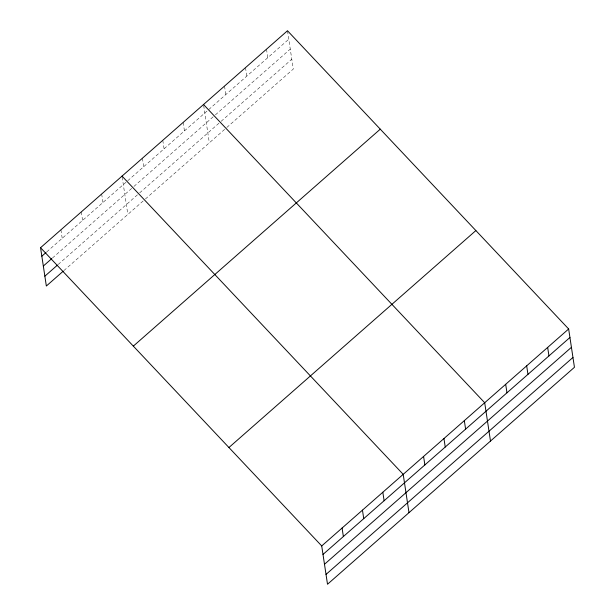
<?xml version="1.0" encoding="UTF-8"?>
<svg xmlns="http://www.w3.org/2000/svg" width="615" height="615" viewBox="0 0 615 615"><rect width="100%" height="100%" fill="white"/><g stroke="black" fill="none" stroke-linecap="round" stroke-linejoin="round"><path stroke-width="0.46" stroke-dasharray="3.08 2.31" d="M46.755 251.881L288.773 39.245M52.459 258.016L133.247 187.037M133.947 186.422L214.696 115.474M215.404 114.859L290.265 49.085M58.202 264.45L138.99 193.471M139.697 192.856L220.431 121.924M221.131 121.309L291.794 59.225M63.906 270.592L144.694 199.614M145.401 198.991L226.12 128.074M226.82 127.459L293.286 69.065L287.489 30.75M266.503 49.192L267.786 57.687M245.508 67.635L246.8 76.129M224.521 86.077L225.805 94.572M203.673 105.457L209.323 142.826M183.162 122.416L184.446 130.91M162.783 140.312L164.074 148.807M142.411 158.209L143.695 166.711M122.185 177.059L127.835 214.42M101.667 194.009L102.951 202.504M81.295 211.906L82.579 220.401M60.923 229.81L62.207 238.305"/><path stroke-width="0.92" d="M40.552 247.707L287.489 30.75L568.652 328.979L574.448 367.293L327.511 584.25L321.714 545.936L40.552 247.707L46.348 286.021L63.207 271.207M41.835 256.201L46.048 252.496M43.327 266.041L51.752 258.638M44.857 276.181L57.502 265.073M133.332 346.122L380.278 129.165M228.934 447.52L475.872 230.564M321.714 545.936L568.652 328.979M322.998 554.43L569.944 337.474M324.489 564.27L571.427 347.314M326.019 574.41L572.965 357.453M203.534 104.519L484.697 402.748L490.493 441.055M122.039 176.113L403.202 474.342L408.998 512.656M547.665 347.421L548.949 355.916M526.678 365.864L527.962 374.358M505.684 384.306L506.968 392.8M464.325 420.645L465.609 429.139M443.953 438.541L445.237 447.036M423.581 456.445L424.865 464.94M382.83 492.238L384.114 500.733M362.458 510.143L363.742 518.637M342.086 528.039L343.37 536.534"/></g></svg>
